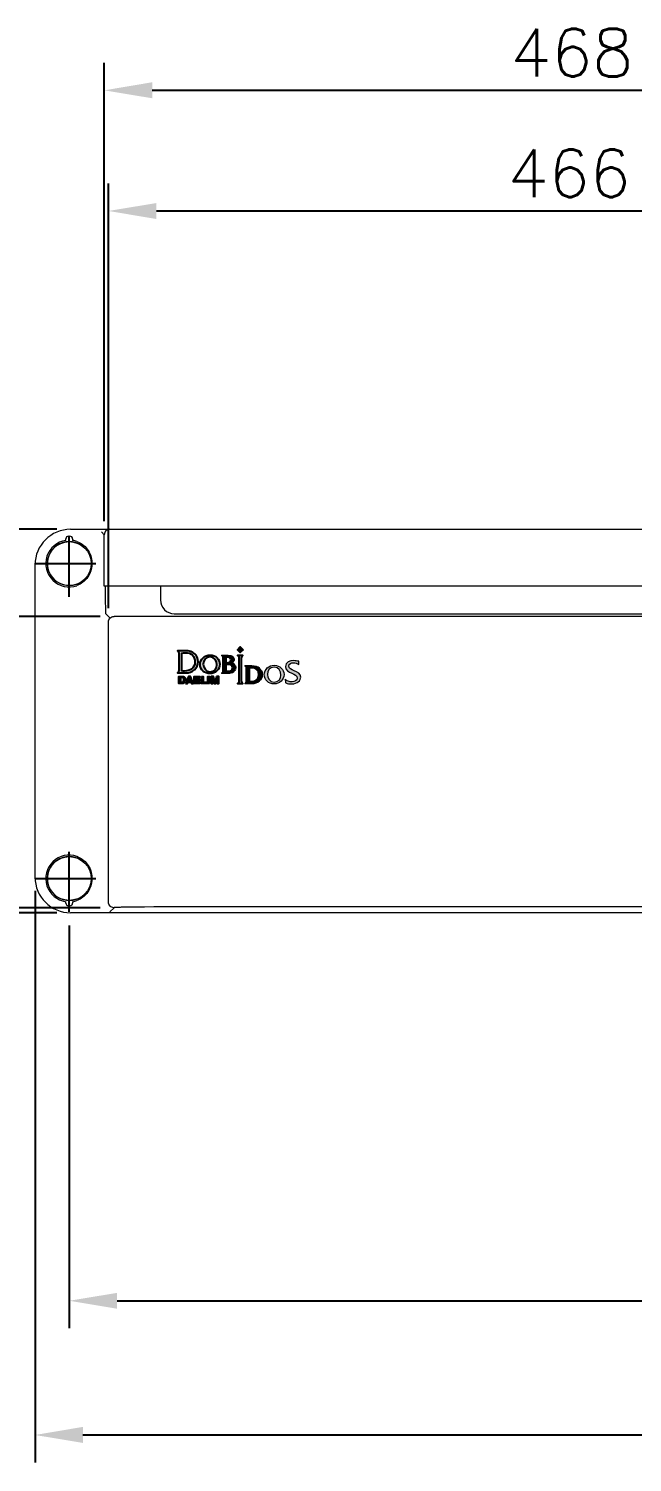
# Model space of a CAD drawing. Extents: x 2239 to 2659, y -1043 to -449.
# Drawn here: x 2312.1 to 2356.2, y -918.5 to -813.8 of the extents above; entities that cross this region are included whole.
import ezdxf

# ---------------------------------------------------------------- set-up
doc = ezdxf.new("R2010")
doc.units = 0
doc.header["$LTSCALE"] = 7
doc.header["$MEASUREMENT"] = 0
doc.linetypes.add('CENTER', pattern=[2, 1.25, -0.25, 0.25, -0.25])
doc.layers.get('0').update_dxf_attribs({"color": 2, "linetype": 'CONTINUOUS'})
for name, color, linetype in [('CL', 1, 'CENTER'), ('D', 2, 'CONTINUOUS'), ('DWG', 7, 'CONTINUOUS')]:
    doc.layers.add(name, color=color, linetype=linetype)
doc.styles.add('GHS', font='romans', dxfattribs={"bigfont": 'ghs'})

msp = doc.modelspace()

# ---------------------------------------------------------------- hatches: boundary and pattern name
at = {"layer": 'DWG'}
h = msp.add_hatch(color=256, dxfattribs=at)
h.dxf.hatch_style = 2
edge = h.paths.add_edge_path()
edge.add_spline(control_points=[(2323.54, -859.19), (2324.11, -859.19), (2324.46, -859.5), (2324.46, -859.99), (2324.46, -860.47), (2324.07, -860.81), (2323.53, -860.81), (2323.53, -860.81), (2323.01, -860.81), (2322.96, -860.81), (2323.04, -860.74), (2323.05, -860.65), (2323.05, -860.55), (2323.05, -860.54), (2323.05, -860.52), (2323.05, -860.51), (2323.05, -860.51), (2323.05, -860.47), (2323.05, -860.47), (2323.05, -860.47), (2323.05, -859.52), (2323.05, -859.52), (2323.05, -859.52), (2323.05, -859.48), (2323.05, -859.48), (2323.05, -859.47), (2323.05, -859.45), (2323.05, -859.44), (2323.05, -859.35), (2323.04, -859.24), (2322.97, -859.19), (2323.05, -859.19), (2323.54, -859.19), (2323.54, -859.19)], knot_values=[0, 0, 0, 0, 1, 1, 1, 2, 2, 2, 3, 3, 3, 4, 4, 4, 5, 5, 5, 6, 6, 6, 7, 7, 7, 8, 8, 8, 9, 9, 9, 10, 10, 10, 11, 11, 11, 11], degree=3, periodic=0)
edge = h.paths.add_edge_path()
edge.add_spline(control_points=[(2323.28, -859.36), (2323.28, -859.36), (2323.27, -859.36), (2323.27, -859.36), (2323.27, -859.36), (2323.27, -860.65), (2323.27, -860.65), (2323.27, -860.65), (2323.28, -860.65), (2323.28, -860.65), (2323.34, -860.67), (2323.41, -860.67), (2323.48, -860.67), (2323.83, -860.67), (2324.23, -860.5), (2324.23, -860.02), (2324.23, -859.58), (2323.98, -859.33), (2323.52, -859.33), (2323.45, -859.33), (2323.37, -859.34), (2323.28, -859.36)], knot_values=[0, 0, 0, 0, 1, 1, 1, 2, 2, 2, 3, 3, 3, 4, 4, 4, 5, 5, 5, 6, 6, 6, 7, 7, 7, 7], degree=3, periodic=0)
h = msp.add_hatch(color=256, dxfattribs=at)
h.dxf.hatch_style = 2
edge = h.paths.add_edge_path()
edge.add_spline(control_points=[(2325.34, -859.64), (2325.65, -859.64), (2325.83, -859.92), (2325.83, -860.21), (2325.83, -860.5), (2325.64, -860.72), (2325.34, -860.72), (2325.03, -860.72), (2324.84, -860.43), (2324.84, -860.16), (2324.84, -859.86), (2325.03, -859.64), (2325.34, -859.64)], knot_values=[0, 0, 0, 0, 1, 1, 1, 2, 2, 2, 3, 3, 3, 4, 4, 4, 4], degree=3, periodic=0)
edge = h.paths.add_edge_path()
edge.add_spline(control_points=[(2325.35, -859.5), (2324.94, -859.49), (2324.61, -859.8), (2324.61, -860.18), (2324.61, -860.58), (2324.94, -860.86), (2325.33, -860.86), (2325.72, -860.86), (2326.05, -860.57), (2326.05, -860.17), (2326.05, -859.81), (2325.76, -859.5), (2325.35, -859.5)], knot_values=[0, 0, 0, 0, 1, 1, 1, 2, 2, 2, 3, 3, 3, 4, 4, 4, 4], degree=3, periodic=0)
h = msp.add_hatch(color=256, dxfattribs=at)
h.dxf.hatch_style = 2
edge = h.paths.add_edge_path()
edge.add_spline(control_points=[(2326.49, -860.67), (2326.49, -860.67), (2326.49, -860.18), (2326.49, -860.18), (2326.49, -860.18), (2326.62, -860.18), (2326.62, -860.18), (2326.8, -860.17), (2326.98, -860.25), (2326.98, -860.44), (2326.98, -860.63), (2326.82, -860.7), (2326.66, -860.69), (2326.66, -860.69), (2326.49, -860.67), (2326.49, -860.67)], knot_values=[0, 0, 0, 0, 1, 1, 1, 2, 2, 2, 3, 3, 3, 4, 4, 4, 5, 5, 5, 5], degree=3, periodic=0)
edge = h.paths.add_edge_path()
edge.add_spline(control_points=[(2326.29, -860.55), (2326.29, -860.64), (2326.3, -860.78), (2326.2, -860.82), (2326.2, -860.82), (2326.2, -860.83), (2326.2, -860.83), (2326.2, -860.83), (2326.52, -860.83), (2326.52, -860.83), (2326.67, -860.83), (2326.83, -860.83), (2326.96, -860.77), (2327.1, -860.7), (2327.2, -860.57), (2327.2, -860.42), (2327.2, -860.23), (2327.06, -860.11), (2326.88, -860.07), (2326.99, -860.03), (2327.08, -859.95), (2327.08, -859.82), (2327.08, -859.64), (2326.93, -859.53), (2326.67, -859.53), (2326.67, -859.53), (2326.2, -859.53), (2326.2, -859.53), (2326.2, -859.53), (2326.2, -859.54), (2326.2, -859.54), (2326.3, -859.58), (2326.29, -859.72), (2326.29, -859.81), (2326.29, -859.81), (2326.29, -860.55), (2326.29, -860.55)], knot_values=[0, 0, 0, 0, 1, 1, 1, 2, 2, 2, 3, 3, 3, 4, 4, 4, 5, 5, 5, 6, 6, 6, 7, 7, 7, 8, 8, 8, 9, 9, 9, 10, 10, 10, 11, 11, 11, 12, 12, 12, 12], degree=3, periodic=0)
edge = h.paths.add_edge_path()
edge.add_spline(control_points=[(2326.49, -860.06), (2326.49, -860.06), (2326.49, -859.67), (2326.49, -859.67), (2326.49, -859.67), (2326.62, -859.66), (2326.62, -859.66), (2326.74, -859.64), (2326.86, -859.72), (2326.86, -859.85), (2326.86, -860.01), (2326.68, -860.06), (2326.55, -860.06), (2326.55, -860.06), (2326.49, -860.06), (2326.49, -860.06)], knot_values=[0, 0, 0, 0, 1, 1, 1, 2, 2, 2, 3, 3, 3, 4, 4, 4, 5, 5, 5, 5], degree=3, periodic=0)
h = msp.add_hatch(color=256, dxfattribs=at)
h.dxf.hatch_style = 2
h.paths.add_polyline_path([(2327.75, -859.11), (2327.54, -859.32), (2327.33, -859.11), (2327.54, -858.9)])
h = msp.add_hatch(color=256, dxfattribs=at)
h.dxf.hatch_style = 2
edge = h.paths.add_edge_path()
edge.add_spline(control_points=[(2327.44, -859.81), (2327.44, -859.72), (2327.46, -859.58), (2327.35, -859.54), (2327.35, -859.54), (2327.35, -859.53), (2327.35, -859.53), (2327.35, -859.53), (2327.73, -859.53), (2327.73, -859.53), (2327.73, -859.53), (2327.73, -859.54), (2327.73, -859.54), (2327.63, -859.58), (2327.64, -859.72), (2327.64, -859.81), (2327.64, -859.81), (2327.64, -861.3), (2327.64, -861.3), (2327.64, -861.39), (2327.63, -861.53), (2327.73, -861.57), (2327.73, -861.57), (2327.73, -861.58), (2327.73, -861.58), (2327.73, -861.58), (2327.35, -861.58), (2327.35, -861.58), (2327.35, -861.58), (2327.35, -861.57), (2327.35, -861.57), (2327.45, -861.54), (2327.44, -861.39), (2327.44, -861.3), (2327.44, -861.3), (2327.44, -859.81), (2327.44, -859.81)], knot_values=[0, 0, 0, 0, 1, 1, 1, 2, 2, 2, 3, 3, 3, 4, 4, 4, 5, 5, 5, 6, 6, 6, 7, 7, 7, 8, 8, 8, 9, 9, 9, 10, 10, 10, 11, 11, 11, 12, 12, 12, 12], degree=3, periodic=0)
h = msp.add_hatch(color=256, dxfattribs=at)
h.dxf.hatch_style = 2
edge = h.paths.add_edge_path()
edge.add_spline(control_points=[(2328.2, -860.45), (2328.26, -860.43), (2328.32, -860.43), (2328.38, -860.43), (2328.7, -860.43), (2328.9, -860.6), (2328.9, -860.94), (2328.9, -861.28), (2328.63, -861.44), (2328.34, -861.44), (2328.29, -861.44), (2328.25, -861.43), (2328.2, -861.42), (2328.2, -861.42), (2328.2, -860.45), (2328.2, -860.45)], knot_values=[0, 0, 0, 0, 1, 1, 1, 2, 2, 2, 3, 3, 3, 4, 4, 4, 5, 5, 5, 5], degree=3, periodic=0)
edge = h.paths.add_edge_path()
edge.add_spline(control_points=[(2328, -861.3), (2328, -861.41), (2328.01, -861.51), (2327.91, -861.57), (2327.91, -861.57), (2327.91, -861.58), (2327.91, -861.58), (2327.91, -861.58), (2328.38, -861.58), (2328.38, -861.58), (2328.82, -861.58), (2329.12, -861.31), (2329.12, -860.92), (2329.12, -860.53), (2328.84, -860.29), (2328.39, -860.29), (2328.39, -860.29), (2327.91, -860.29), (2327.91, -860.29), (2327.91, -860.29), (2327.91, -860.29), (2327.91, -860.29), (2328.01, -860.32), (2328, -860.46), (2328, -860.55), (2328, -860.55), (2328, -861.3), (2328, -861.3)], knot_values=[0, 0, 0, 0, 1, 1, 1, 2, 2, 2, 3, 3, 3, 4, 4, 4, 5, 5, 5, 6, 6, 6, 7, 7, 7, 8, 8, 8, 9, 9, 9, 9], degree=3, periodic=0)
h = msp.add_hatch(color=256, dxfattribs=at)
h.dxf.hatch_style = 2
edge = h.paths.add_edge_path()
edge.add_spline(control_points=[(2330.02, -860.39), (2330.33, -860.39), (2330.51, -860.67), (2330.51, -860.96), (2330.51, -861.25), (2330.32, -861.47), (2330.02, -861.47), (2329.71, -861.47), (2329.52, -861.19), (2329.52, -860.91), (2329.52, -860.61), (2329.71, -860.39), (2330.02, -860.39)], knot_values=[0, 0, 0, 0, 1, 1, 1, 2, 2, 2, 3, 3, 3, 4, 4, 4, 4], degree=3, periodic=0)
edge = h.paths.add_edge_path()
edge.add_spline(control_points=[(2330.03, -860.25), (2329.62, -860.24), (2329.3, -860.55), (2329.3, -860.93), (2329.3, -861.33), (2329.62, -861.61), (2330.01, -861.61), (2330.4, -861.61), (2330.74, -861.32), (2330.74, -860.92), (2330.74, -860.56), (2330.45, -860.25), (2330.03, -860.25)], knot_values=[0, 0, 0, 0, 1, 1, 1, 2, 2, 2, 3, 3, 3, 4, 4, 4, 4], degree=3, periodic=0)
h = msp.add_hatch(color=256, dxfattribs=at)
h.dxf.hatch_style = 2
edge = h.paths.add_edge_path()
edge.add_spline(control_points=[(2331.3, -861.61), (2331.14, -861.61), (2331, -861.59), (2330.86, -861.54), (2330.86, -861.53), (2330.82, -861.34), (2330.8, -861.28), (2330.95, -861.39), (2331.14, -861.46), (2331.33, -861.46), (2331.48, -861.46), (2331.7, -861.36), (2331.7, -861.18), (2331.7, -860.99), (2331.51, -860.91), (2331.31, -860.82), (2331.08, -860.72), (2330.84, -860.61), (2330.84, -860.33), (2330.84, -860.02), (2331.17, -859.91), (2331.45, -859.91), (2331.58, -859.91), (2331.7, -859.93), (2331.81, -859.96), (2331.81, -859.98), (2331.81, -860.15), (2331.81, -860.2), (2331.71, -860.11), (2331.57, -860.06), (2331.43, -860.06), (2331.28, -860.06), (2331.09, -860.12), (2331.09, -860.3), (2331.09, -860.47), (2331.28, -860.56), (2331.49, -860.65), (2331.72, -860.76), (2331.96, -860.87), (2331.96, -861.11), (2331.96, -861.35), (2331.71, -861.61), (2331.3, -861.61)], knot_values=[0, 0, 0, 0, 1, 1, 1, 2, 2, 2, 3, 3, 3, 4, 4, 4, 5, 5, 5, 6, 6, 6, 7, 7, 7, 8, 8, 8, 9, 9, 9, 10, 10, 10, 11, 11, 11, 12, 12, 12, 13, 13, 13, 14, 14, 14, 14], degree=3, periodic=0)
h = msp.add_hatch(color=256, dxfattribs=at)
h.dxf.hatch_style = 2
edge = h.paths.add_edge_path()
edge.add_spline(control_points=[(2323.28, -861.15), (2323.33, -861.15), (2323.37, -861.16), (2323.39, -861.19), (2323.41, -861.22), (2323.42, -861.26), (2323.42, -861.31), (2323.42, -861.35), (2323.41, -861.39), (2323.4, -861.41), (2323.38, -861.46), (2323.34, -861.49), (2323.28, -861.49), (2323.28, -861.49), (2323.17, -861.49), (2323.17, -861.49), (2323.17, -861.49), (2323.17, -861.15), (2323.17, -861.15), (2323.17, -861.15), (2323.28, -861.15), (2323.28, -861.15)], knot_values=[0, 0, 0, 0, 1, 1, 1, 2, 2, 2, 3, 3, 3, 4, 4, 4, 5, 5, 5, 6, 6, 6, 7, 7, 7, 7], degree=3, periodic=0)
edge = h.paths.add_edge_path()
edge.add_spline(control_points=[(2323.3, -861.06), (2323.3, -861.06), (2323.05, -861.06), (2323.05, -861.06), (2323.05, -861.06), (2323.05, -861.58), (2323.05, -861.58), (2323.05, -861.58), (2323.3, -861.58), (2323.3, -861.58), (2323.39, -861.58), (2323.45, -861.55), (2323.49, -861.48), (2323.52, -861.43), (2323.54, -861.38), (2323.54, -861.31), (2323.54, -861.28), (2323.53, -861.25), (2323.53, -861.22), (2323.52, -861.19), (2323.51, -861.16), (2323.49, -861.14), (2323.46, -861.11), (2323.43, -861.08), (2323.39, -861.07), (2323.36, -861.07), (2323.34, -861.06), (2323.3, -861.06)], knot_values=[0, 0, 0, 0, 1, 1, 1, 2, 2, 2, 3, 3, 3, 4, 4, 4, 5, 5, 5, 6, 6, 6, 7, 7, 7, 8, 8, 8, 9, 9, 9, 9], degree=3, periodic=0)
h = msp.add_hatch(color=256, dxfattribs=at)
h.dxf.hatch_style = 2
h.paths.add_polyline_path([(2323.83, -861.18), (2323.9, -861.38), (2323.75, -861.38)])
h.paths.add_polyline_path([(2323.55, -861.58), (2323.68, -861.58), (2323.72, -861.47), (2323.93, -861.47), (2323.97, -861.58), (2324.1, -861.58), (2323.9, -861.06), (2323.76, -861.06)])
h = msp.add_hatch(color=256, dxfattribs=at)
h.dxf.hatch_style = 2
h.paths.add_polyline_path([(2324.59, -861.15), (2324.29, -861.15), (2324.29, -861.26), (2324.56, -861.26), (2324.56, -861.35), (2324.29, -861.35), (2324.29, -861.49), (2324.6, -861.49), (2324.6, -861.58), (2324.18, -861.58), (2324.18, -861.06), (2324.59, -861.06)])
h = msp.add_hatch(color=256, dxfattribs=at)
h.dxf.hatch_style = 2
h.paths.add_polyline_path([(2324.71, -861.06), (2324.83, -861.06), (2324.83, -861.49), (2325.11, -861.49), (2325.11, -861.58), (2324.71, -861.58)])
h = msp.add_hatch(color=256, dxfattribs=at)
h.dxf.hatch_style = 2
h.paths.add_polyline_path([(2325.3, -861.58), (2325.18, -861.58), (2325.18, -861.06), (2325.3, -861.06)])
h = msp.add_hatch(color=256, dxfattribs=at)
h.dxf.hatch_style = 2
edge = h.paths.add_edge_path()
edge.add_spline(control_points=[(2325.8, -861.06), (2325.8, -861.06), (2325.97, -861.06), (2325.97, -861.06), (2325.97, -861.06), (2325.97, -861.58), (2325.97, -861.58), (2325.97, -861.58), (2325.86, -861.58), (2325.86, -861.58), (2325.86, -861.58), (2325.86, -861.23), (2325.86, -861.23), (2325.86, -861.22), (2325.86, -861.2), (2325.86, -861.19), (2325.86, -861.17), (2325.86, -861.15), (2325.86, -861.14), (2325.86, -861.14), (2325.75, -861.58), (2325.75, -861.58), (2325.75, -861.58), (2325.63, -861.58), (2325.63, -861.58), (2325.63, -861.58), (2325.52, -861.14), (2325.52, -861.14), (2325.52, -861.15), (2325.52, -861.17), (2325.53, -861.19), (2325.53, -861.2), (2325.53, -861.22), (2325.53, -861.23), (2325.53, -861.23), (2325.53, -861.58), (2325.53, -861.58), (2325.53, -861.58), (2325.41, -861.58), (2325.41, -861.58), (2325.41, -861.58), (2325.41, -861.06), (2325.41, -861.06), (2325.41, -861.06), (2325.59, -861.06), (2325.59, -861.06), (2325.59, -861.06), (2325.69, -861.47), (2325.69, -861.47), (2325.69, -861.47), (2325.8, -861.06), (2325.8, -861.06)], knot_values=[0, 0, 0, 0, 1, 1, 1, 2, 2, 2, 3, 3, 3, 4, 4, 4, 5, 5, 5, 6, 6, 6, 7, 7, 7, 8, 8, 8, 9, 9, 9, 10, 10, 10, 11, 11, 11, 12, 12, 12, 13, 13, 13, 14, 14, 14, 15, 15, 15, 16, 16, 16, 17, 17, 17, 17], degree=3, periodic=0)

# ---------------------------------------------------------------- linework, layer by layer
at = {"color": 7, "linetype": 'Continuous', "lineweight": 15}
for p, q in [((2314.8, -851.13), (2314.8, -851.02)), ((2315, -850.82), (2315.1, -850.82)), ((2315.15, -850.32), (2362.25, -850.32)), ((2315.3, -851.02), (2315.3, -851.13)), ((2317.41, -850.51), (2317.61, -850.72)), ((2317.61, -854.48), (2317.61, -850.72)), ((2312.55, -875.72), (2312.55, -852.92)), ((2317.71, -854.48), (2317.61, -854.48)), ((2317.92, -854.48), (2317.71, -854.48)), ((2317.71, -854.48), (2317.71, -854.48)), ((2317.71, -855.5), (2317.71, -854.48)), ((2321.91, -854.48), (2317.92, -854.48)), ((2321.72, -854.48), (2321.72, -855.48)), ((2403.19, -854.48), (2321.91, -854.48)), ((2317.72, -856.48), (2317.72, -856.47)), ((2318.03, -856.8), (2317.72, -856.48)), ((2317.92, -877.55), (2317.92, -857.08)), ((2406.79, -856.68), (2318.32, -856.68)), ((2322.72, -856.48), (2402.38, -856.48)), ((2314.8, -877.61), (2314.8, -877.51)), ((2315.1, -877.81), (2315, -877.81)), ((2374.64, -878.32), (2315.15, -878.32)), ((2315.3, -877.51), (2315.3, -877.61)), ((2318.32, -877.95), (2318.01, -878.25)), ((2321.22, -877.9), (2320.55, -877.91)), ((2321.91, -877.9), (2321.22, -877.9)), ((2374.6, -877.9), (2321.91, -877.9))]:
    msp.add_line(p, q, dxfattribs=at)
for centre in [(2315.05, -852.82), (2315.05, -875.82)]:
    msp.add_circle(centre, 1.6, dxfattribs=at)
for centre, radius, start, end in [((2315.05, -852.82), 1.71, 98.3666, 289.1904), ((2315.05, -852.82), 1.71, 70.8096, 81.6334), ((2315.05, -852.82), 1.6, 47.0475, 322.9404), ((2322.72, -855.48), 1, 180.013, 269.987), ((2315.05, -875.82), 1.71, 70.8096, 261.6334), ((2315.05, -875.82), 1.6, 47.0475, 322.9404), ((2315.05, -875.82), 1.71, 278.3666, 289.1904)]:
    msp.add_arc(centre, radius, start, end, dxfattribs=at)
for centre, major_axis, start_param, end_param in [((2315.15, -852.92), (-1.84, 1.84), 5.497885, 7.068486), ((2315, -851.02), (0.141, -0.141), 2.356292, 3.926893), ((2315.1, -851.02), (-0.141, -0.141), 2.356292, 3.926893), ((2315.15, -875.72), (-1.84, -1.84), 5.497885, 7.068486), ((2315, -877.61), (0.141, 0.141), 2.356292, 3.926893), ((2315.1, -877.61), (-0.141, 0.141), 2.356292, 3.926893)]:
    msp.add_ellipse(centre, major_axis=major_axis, ratio=0.999805, start_param=start_param, end_param=end_param, dxfattribs=at)
for points, knots in [([(2315.61, -851.2), (2315.76, -851.27), (2316.05, -851.41), (2316.4, -851.77), (2316.64, -852.22), (2316.73, -852.75), (2316.68, -853.25), (2316.49, -853.72), (2316.18, -854.11), (2315.85, -854.34), (2315.65, -854.41), (2315.61, -854.43), (2315.61, -854.43)], [0, 0, 0, 0, 0.112106, 0.227747, 0.364392, 0.483455, 0.60295, 0.718246, 0.850251, 0.96851, 0.999997, 1, 1, 1, 1]), ([(2318.01, -850.32), (2317.99, -850.32), (2317.93, -850.32), (2317.83, -850.35), (2317.76, -850.4), (2317.7, -850.47), (2317.66, -850.52), (2317.62, -850.61), (2317.62, -850.68), (2317.61, -850.72)], [0, 0, 0, 0, 0.125133, 0.250337, 0.499541, 0.560714, 0.668231, 0.818014, 1, 1, 1, 1]), ([(2317.72, -856.47), (2317.72, -856.33), (2317.71, -856.04), (2317.71, -855.68), (2317.71, -855.5)], [0, 0, 0, 0, 0.5000105, 1, 1, 1, 1]), ([(2317.92, -857.08), (2317.92, -857.03), (2317.93, -856.93), (2318.03, -856.8), (2318.16, -856.7), (2318.26, -856.69), (2318.32, -856.68)], [0, 0, 0, 0, 0.250001, 0.500002, 0.750003, 1, 1, 1, 1]), ([(2315.61, -874.2), (2315.76, -874.27), (2316.05, -874.41), (2316.4, -874.77), (2316.64, -875.22), (2316.73, -875.75), (2316.68, -876.25), (2316.49, -876.72), (2316.18, -877.11), (2315.85, -877.34), (2315.65, -877.41), (2315.61, -877.43), (2315.61, -877.43)], [0, 0, 0, 0, 0.112106, 0.227747, 0.364392, 0.483455, 0.60295, 0.718246, 0.850251, 0.96851, 0.999997, 1, 1, 1, 1]), ([(2318.32, -877.95), (2318.26, -877.95), (2318.16, -877.93), (2318.03, -877.84), (2317.93, -877.71), (2317.92, -877.6), (2317.92, -877.55)], [0, 0, 0, 0, 0.249997, 0.499998, 0.75, 1, 1, 1, 1]), ([(2318.6, -877.93), (2318.52, -877.94), (2318.36, -877.94), (2318.33, -877.95), (2318.32, -877.95)], [0, 0, 0, 0, 0.5, 1, 1, 1, 1]), ([(2319.39, -877.92), (2319.23, -877.92), (2318.91, -877.92), (2318.71, -877.93), (2318.6, -877.93)], [0, 0, 0, 0, 0.499999, 1, 1, 1, 1]), ([(2320.55, -877.91), (2320.34, -877.91), (2319.91, -877.91), (2319.56, -877.91), (2319.39, -877.92)], [0, 0, 0, 0, 0.5, 1, 1, 1, 1])]:
    msp.add_open_spline(points, degree=3, knots=knots, dxfattribs=at)
msp.add_open_spline([(2317.72, -856.48), (2317.72, -856.48), (2317.72, -856.48), (2317.72, -856.48)], degree=3, dxfattribs=at)
at = {"layer": 'CL', "ltscale": 0.5}
for p, q in [((2315.05, -855.25), (2315.05, -850.39)), ((2312.62, -852.82), (2317.48, -852.82)), ((2315.05, -878.25), (2315.05, -873.39)), ((2312.62, -875.82), (2317.48, -875.82))]:
    msp.add_line(p, q, dxfattribs=at)
at = {"layer": 'D'}
for p, q in [((2317.61, -849.72), (2317.61, -816.26)), ((2321.11, -818.26), (2403.99, -818.26)), ((2317.92, -856.08), (2317.92, -825.07)), ((2321.42, -827.07), (2403.69, -827.07)), ((2314.15, -850.32), (2288.05, -850.32)), ((2317.32, -856.68), (2304.78, -856.68)), ((2312.55, -876.72), (2312.55, -918.46)), ((2314.15, -878.32), (2288.05, -878.32)), ((2317.32, -877.95), (2304.78, -877.95)), ((2315.05, -879.25), (2315.05, -908.66)), ((2318.55, -906.66), (2406.55, -906.66)), ((2316.05, -916.46), (2409.05, -916.46))]:
    msp.add_line(p, q, dxfattribs=at)
for points in [[(2321.11, -817.67), (2321.11, -818.84), (2317.61, -818.26)], [(2321.42, -826.49), (2321.42, -827.66), (2317.92, -827.07)], [(2318.55, -906.08), (2318.55, -907.24), (2315.05, -906.66)], [(2316.05, -915.87), (2316.05, -917.04), (2312.55, -916.46)]]:
    msp.add_solid(points, dxfattribs=at)
at = {"layer": 'DWG'}
for points in [[(2327.75, -859.11), (2327.54, -859.32), (2327.33, -859.11), (2327.54, -858.9), (2327.75, -859.11)], [(2323.55, -861.58), (2323.68, -861.58), (2323.72, -861.47), (2323.93, -861.47), (2323.97, -861.58), (2324.1, -861.58), (2323.9, -861.06), (2323.76, -861.06), (2323.55, -861.58)], [(2323.83, -861.18), (2323.9, -861.38), (2323.75, -861.38), (2323.83, -861.18)], [(2324.59, -861.15), (2324.29, -861.15), (2324.29, -861.26), (2324.56, -861.26), (2324.56, -861.35), (2324.29, -861.35), (2324.29, -861.49), (2324.6, -861.49), (2324.6, -861.58), (2324.18, -861.58), (2324.18, -861.06), (2324.59, -861.06), (2324.59, -861.15)], [(2324.71, -861.06), (2324.83, -861.06), (2324.83, -861.49), (2325.11, -861.49), (2325.11, -861.58), (2324.71, -861.58), (2324.71, -861.06)], [(2325.3, -861.58), (2325.18, -861.58), (2325.18, -861.06), (2325.3, -861.06), (2325.3, -861.58)]]:
    msp.add_lwpolyline(points, dxfattribs=at)
for points, knots in [([(2323.54, -859.19), (2324.11, -859.19), (2324.46, -859.5), (2324.46, -859.99), (2324.46, -860.47), (2324.07, -860.81), (2323.53, -860.81), (2323.53, -860.81), (2323.01, -860.81), (2322.96, -860.81), (2323.04, -860.74), (2323.05, -860.65), (2323.05, -860.55), (2323.05, -860.54), (2323.05, -860.52), (2323.05, -860.51), (2323.05, -860.51), (2323.05, -860.47), (2323.05, -860.47), (2323.05, -860.47), (2323.05, -859.52), (2323.05, -859.52), (2323.05, -859.52), (2323.05, -859.48), (2323.05, -859.48), (2323.05, -859.47), (2323.05, -859.45), (2323.05, -859.44), (2323.05, -859.35), (2323.04, -859.24), (2322.97, -859.19), (2323.05, -859.19), (2323.54, -859.19), (2323.54, -859.19)], [0, 0, 0, 0, 1, 1, 1, 2, 2, 2, 3, 3, 3, 4, 4, 4, 5, 5, 5, 6, 6, 6, 7, 7, 7, 8, 8, 8, 9, 9, 9, 10, 10, 10, 11, 11, 11, 11]), ([(2323.28, -859.36), (2323.28, -859.36), (2323.27, -859.36), (2323.27, -859.36), (2323.27, -859.36), (2323.27, -860.65), (2323.27, -860.65), (2323.27, -860.65), (2323.28, -860.65), (2323.28, -860.65), (2323.34, -860.67), (2323.41, -860.67), (2323.48, -860.67), (2323.83, -860.67), (2324.23, -860.5), (2324.23, -860.02), (2324.23, -859.58), (2323.98, -859.33), (2323.52, -859.33), (2323.45, -859.33), (2323.37, -859.34), (2323.28, -859.36)], [0, 0, 0, 0, 1, 1, 1, 2, 2, 2, 3, 3, 3, 4, 4, 4, 5, 5, 5, 6, 6, 6, 7, 7, 7, 7]), ([(2325.35, -859.5), (2324.94, -859.49), (2324.61, -859.8), (2324.61, -860.18), (2324.61, -860.58), (2324.94, -860.86), (2325.33, -860.86), (2325.72, -860.86), (2326.05, -860.57), (2326.05, -860.17), (2326.05, -859.81), (2325.76, -859.5), (2325.35, -859.5)], [0, 0, 0, 0, 1, 1, 1, 2, 2, 2, 3, 3, 3, 4, 4, 4, 4]), ([(2326.29, -860.55), (2326.29, -860.64), (2326.3, -860.78), (2326.2, -860.82), (2326.2, -860.82), (2326.2, -860.83), (2326.2, -860.83), (2326.2, -860.83), (2326.52, -860.83), (2326.52, -860.83), (2326.67, -860.83), (2326.83, -860.83), (2326.96, -860.77), (2327.1, -860.7), (2327.2, -860.57), (2327.2, -860.42), (2327.2, -860.23), (2327.06, -860.11), (2326.88, -860.07), (2326.99, -860.03), (2327.08, -859.95), (2327.08, -859.82), (2327.08, -859.64), (2326.93, -859.53), (2326.67, -859.53), (2326.67, -859.53), (2326.2, -859.53), (2326.2, -859.53), (2326.2, -859.53), (2326.2, -859.54), (2326.2, -859.54), (2326.3, -859.58), (2326.29, -859.72), (2326.29, -859.81), (2326.29, -859.81), (2326.29, -860.55), (2326.29, -860.55)], [0, 0, 0, 0, 1, 1, 1, 2, 2, 2, 3, 3, 3, 4, 4, 4, 5, 5, 5, 6, 6, 6, 7, 7, 7, 8, 8, 8, 9, 9, 9, 10, 10, 10, 11, 11, 11, 12, 12, 12, 12]), ([(2327.44, -859.81), (2327.44, -859.72), (2327.46, -859.58), (2327.35, -859.54), (2327.35, -859.54), (2327.35, -859.53), (2327.35, -859.53), (2327.35, -859.53), (2327.73, -859.53), (2327.73, -859.53), (2327.73, -859.53), (2327.73, -859.54), (2327.73, -859.54), (2327.63, -859.58), (2327.64, -859.72), (2327.64, -859.81), (2327.64, -859.81), (2327.64, -861.3), (2327.64, -861.3), (2327.64, -861.39), (2327.63, -861.53), (2327.73, -861.57), (2327.73, -861.57), (2327.73, -861.58), (2327.73, -861.58), (2327.73, -861.58), (2327.35, -861.58), (2327.35, -861.58), (2327.35, -861.58), (2327.35, -861.57), (2327.35, -861.57), (2327.45, -861.54), (2327.44, -861.39), (2327.44, -861.3), (2327.44, -861.3), (2327.44, -859.81), (2327.44, -859.81)], [0, 0, 0, 0, 1, 1, 1, 2, 2, 2, 3, 3, 3, 4, 4, 4, 5, 5, 5, 6, 6, 6, 7, 7, 7, 8, 8, 8, 9, 9, 9, 10, 10, 10, 11, 11, 11, 12, 12, 12, 12]), ([(2325.34, -859.64), (2325.65, -859.64), (2325.83, -859.92), (2325.83, -860.21), (2325.83, -860.5), (2325.64, -860.72), (2325.34, -860.72), (2325.03, -860.72), (2324.84, -860.43), (2324.84, -860.16), (2324.84, -859.86), (2325.03, -859.64), (2325.34, -859.64)], [0, 0, 0, 0, 1, 1, 1, 2, 2, 2, 3, 3, 3, 4, 4, 4, 4]), ([(2326.49, -860.06), (2326.49, -860.06), (2326.49, -859.67), (2326.49, -859.67), (2326.49, -859.67), (2326.62, -859.66), (2326.62, -859.66), (2326.74, -859.64), (2326.86, -859.72), (2326.86, -859.85), (2326.86, -860.01), (2326.68, -860.06), (2326.55, -860.06), (2326.55, -860.06), (2326.49, -860.06), (2326.49, -860.06)], [0, 0, 0, 0, 1, 1, 1, 2, 2, 2, 3, 3, 3, 4, 4, 4, 5, 5, 5, 5]), ([(2326.49, -860.67), (2326.49, -860.67), (2326.49, -860.18), (2326.49, -860.18), (2326.49, -860.18), (2326.62, -860.18), (2326.62, -860.18), (2326.8, -860.17), (2326.98, -860.25), (2326.98, -860.44), (2326.98, -860.63), (2326.82, -860.7), (2326.66, -860.69), (2326.66, -860.69), (2326.49, -860.67), (2326.49, -860.67)], [0, 0, 0, 0, 1, 1, 1, 2, 2, 2, 3, 3, 3, 4, 4, 4, 5, 5, 5, 5]), ([(2328, -861.3), (2328, -861.41), (2328.01, -861.51), (2327.91, -861.57), (2327.91, -861.57), (2327.91, -861.58), (2327.91, -861.58), (2327.91, -861.58), (2328.38, -861.58), (2328.38, -861.58), (2328.82, -861.58), (2329.12, -861.31), (2329.12, -860.92), (2329.12, -860.53), (2328.84, -860.29), (2328.39, -860.29), (2328.39, -860.29), (2327.91, -860.29), (2327.91, -860.29), (2327.91, -860.29), (2327.91, -860.29), (2327.91, -860.29), (2328.01, -860.32), (2328, -860.46), (2328, -860.55), (2328, -860.55), (2328, -861.3), (2328, -861.3)], [0, 0, 0, 0, 1, 1, 1, 2, 2, 2, 3, 3, 3, 4, 4, 4, 5, 5, 5, 6, 6, 6, 7, 7, 7, 8, 8, 8, 9, 9, 9, 9]), ([(2328.2, -860.45), (2328.26, -860.43), (2328.32, -860.43), (2328.38, -860.43), (2328.7, -860.43), (2328.9, -860.6), (2328.9, -860.94), (2328.9, -861.28), (2328.63, -861.44), (2328.34, -861.44), (2328.29, -861.44), (2328.25, -861.43), (2328.2, -861.42), (2328.2, -861.42), (2328.2, -860.45), (2328.2, -860.45)], [0, 0, 0, 0, 1, 1, 1, 2, 2, 2, 3, 3, 3, 4, 4, 4, 5, 5, 5, 5]), ([(2323.3, -861.06), (2323.3, -861.06), (2323.05, -861.06), (2323.05, -861.06), (2323.05, -861.06), (2323.05, -861.58), (2323.05, -861.58), (2323.05, -861.58), (2323.3, -861.58), (2323.3, -861.58), (2323.39, -861.58), (2323.45, -861.55), (2323.49, -861.48), (2323.52, -861.43), (2323.54, -861.38), (2323.54, -861.31), (2323.54, -861.28), (2323.53, -861.25), (2323.53, -861.22), (2323.52, -861.19), (2323.51, -861.16), (2323.49, -861.14), (2323.46, -861.11), (2323.43, -861.08), (2323.39, -861.07), (2323.36, -861.07), (2323.34, -861.06), (2323.3, -861.06)], [0, 0, 0, 0, 1, 1, 1, 2, 2, 2, 3, 3, 3, 4, 4, 4, 5, 5, 5, 6, 6, 6, 7, 7, 7, 8, 8, 8, 9, 9, 9, 9]), ([(2323.28, -861.15), (2323.33, -861.15), (2323.37, -861.16), (2323.39, -861.19), (2323.41, -861.22), (2323.42, -861.26), (2323.42, -861.31), (2323.42, -861.35), (2323.41, -861.39), (2323.4, -861.41), (2323.38, -861.46), (2323.34, -861.49), (2323.28, -861.49), (2323.28, -861.49), (2323.17, -861.49), (2323.17, -861.49), (2323.17, -861.49), (2323.17, -861.15), (2323.17, -861.15), (2323.17, -861.15), (2323.28, -861.15), (2323.28, -861.15)], [0, 0, 0, 0, 1, 1, 1, 2, 2, 2, 3, 3, 3, 4, 4, 4, 5, 5, 5, 6, 6, 6, 7, 7, 7, 7]), ([(2325.8, -861.06), (2325.8, -861.06), (2325.97, -861.06), (2325.97, -861.06), (2325.97, -861.06), (2325.97, -861.58), (2325.97, -861.58), (2325.97, -861.58), (2325.86, -861.58), (2325.86, -861.58), (2325.86, -861.58), (2325.86, -861.23), (2325.86, -861.23), (2325.86, -861.22), (2325.86, -861.2), (2325.86, -861.19), (2325.86, -861.17), (2325.86, -861.15), (2325.86, -861.14), (2325.86, -861.14), (2325.75, -861.58), (2325.75, -861.58), (2325.75, -861.58), (2325.63, -861.58), (2325.63, -861.58), (2325.63, -861.58), (2325.52, -861.14), (2325.52, -861.14), (2325.52, -861.15), (2325.52, -861.17), (2325.53, -861.19), (2325.53, -861.2), (2325.53, -861.22), (2325.53, -861.23), (2325.53, -861.23), (2325.53, -861.58), (2325.53, -861.58), (2325.53, -861.58), (2325.41, -861.58), (2325.41, -861.58), (2325.41, -861.58), (2325.41, -861.06), (2325.41, -861.06), (2325.41, -861.06), (2325.59, -861.06), (2325.59, -861.06), (2325.59, -861.06), (2325.69, -861.47), (2325.69, -861.47), (2325.69, -861.47), (2325.8, -861.06), (2325.8, -861.06)], [0, 0, 0, 0, 1, 1, 1, 2, 2, 2, 3, 3, 3, 4, 4, 4, 5, 5, 5, 6, 6, 6, 7, 7, 7, 8, 8, 8, 9, 9, 9, 10, 10, 10, 11, 11, 11, 12, 12, 12, 13, 13, 13, 14, 14, 14, 15, 15, 15, 16, 16, 16, 17, 17, 17, 17])]:
    msp.add_open_spline(points, degree=3, knots=knots, dxfattribs=at)
at = {"layer": 'DWG', "lineweight": 0}
for points, knots in [([(2330.03, -860.25), (2329.62, -860.24), (2329.3, -860.55), (2329.3, -860.93), (2329.3, -861.33), (2329.62, -861.61), (2330.01, -861.61), (2330.4, -861.61), (2330.74, -861.32), (2330.74, -860.92), (2330.74, -860.56), (2330.45, -860.25), (2330.03, -860.25)], [0, 0, 0, 0, 1, 1, 1, 2, 2, 2, 3, 3, 3, 4, 4, 4, 4]), ([(2330.02, -860.39), (2330.33, -860.39), (2330.51, -860.67), (2330.51, -860.96), (2330.51, -861.25), (2330.32, -861.47), (2330.02, -861.47), (2329.71, -861.47), (2329.52, -861.19), (2329.52, -860.91), (2329.52, -860.61), (2329.71, -860.39), (2330.02, -860.39)], [0, 0, 0, 0, 1, 1, 1, 2, 2, 2, 3, 3, 3, 4, 4, 4, 4]), ([(2331.3, -861.61), (2331.14, -861.61), (2331, -861.59), (2330.86, -861.54), (2330.86, -861.53), (2330.82, -861.34), (2330.8, -861.28), (2330.95, -861.39), (2331.14, -861.46), (2331.33, -861.46), (2331.48, -861.46), (2331.7, -861.36), (2331.7, -861.18), (2331.7, -860.99), (2331.51, -860.91), (2331.31, -860.82), (2331.08, -860.72), (2330.84, -860.61), (2330.84, -860.33), (2330.84, -860.02), (2331.17, -859.91), (2331.45, -859.91), (2331.58, -859.91), (2331.7, -859.93), (2331.81, -859.96), (2331.81, -859.98), (2331.81, -860.15), (2331.81, -860.2), (2331.71, -860.11), (2331.57, -860.06), (2331.43, -860.06), (2331.28, -860.06), (2331.09, -860.12), (2331.09, -860.3), (2331.09, -860.47), (2331.28, -860.56), (2331.49, -860.65), (2331.72, -860.76), (2331.96, -860.87), (2331.96, -861.11), (2331.96, -861.35), (2331.71, -861.61), (2331.3, -861.61)], [0, 0, 0, 0, 1, 1, 1, 2, 2, 2, 3, 3, 3, 4, 4, 4, 5, 5, 5, 6, 6, 6, 7, 7, 7, 8, 8, 8, 9, 9, 9, 10, 10, 10, 11, 11, 11, 12, 12, 12, 13, 13, 13, 14, 14, 14, 14])]:
    msp.add_open_spline(points, degree=3, knots=knots, dxfattribs=at)

# ---------------------------------------------------------------- texts
at = {"layer": 'D', "char_height": 3.5, "attachment_point": 5, "style": 'GHS'}
for s, insert in [('\\A1;468', (2351.76, -815.51)), ('\\A1;466', (2351.56, -824.32))]:
    msp.add_mtext(s, dxfattribs=dict(at, insert=insert))

doc.saveas('drawing.dxf')
